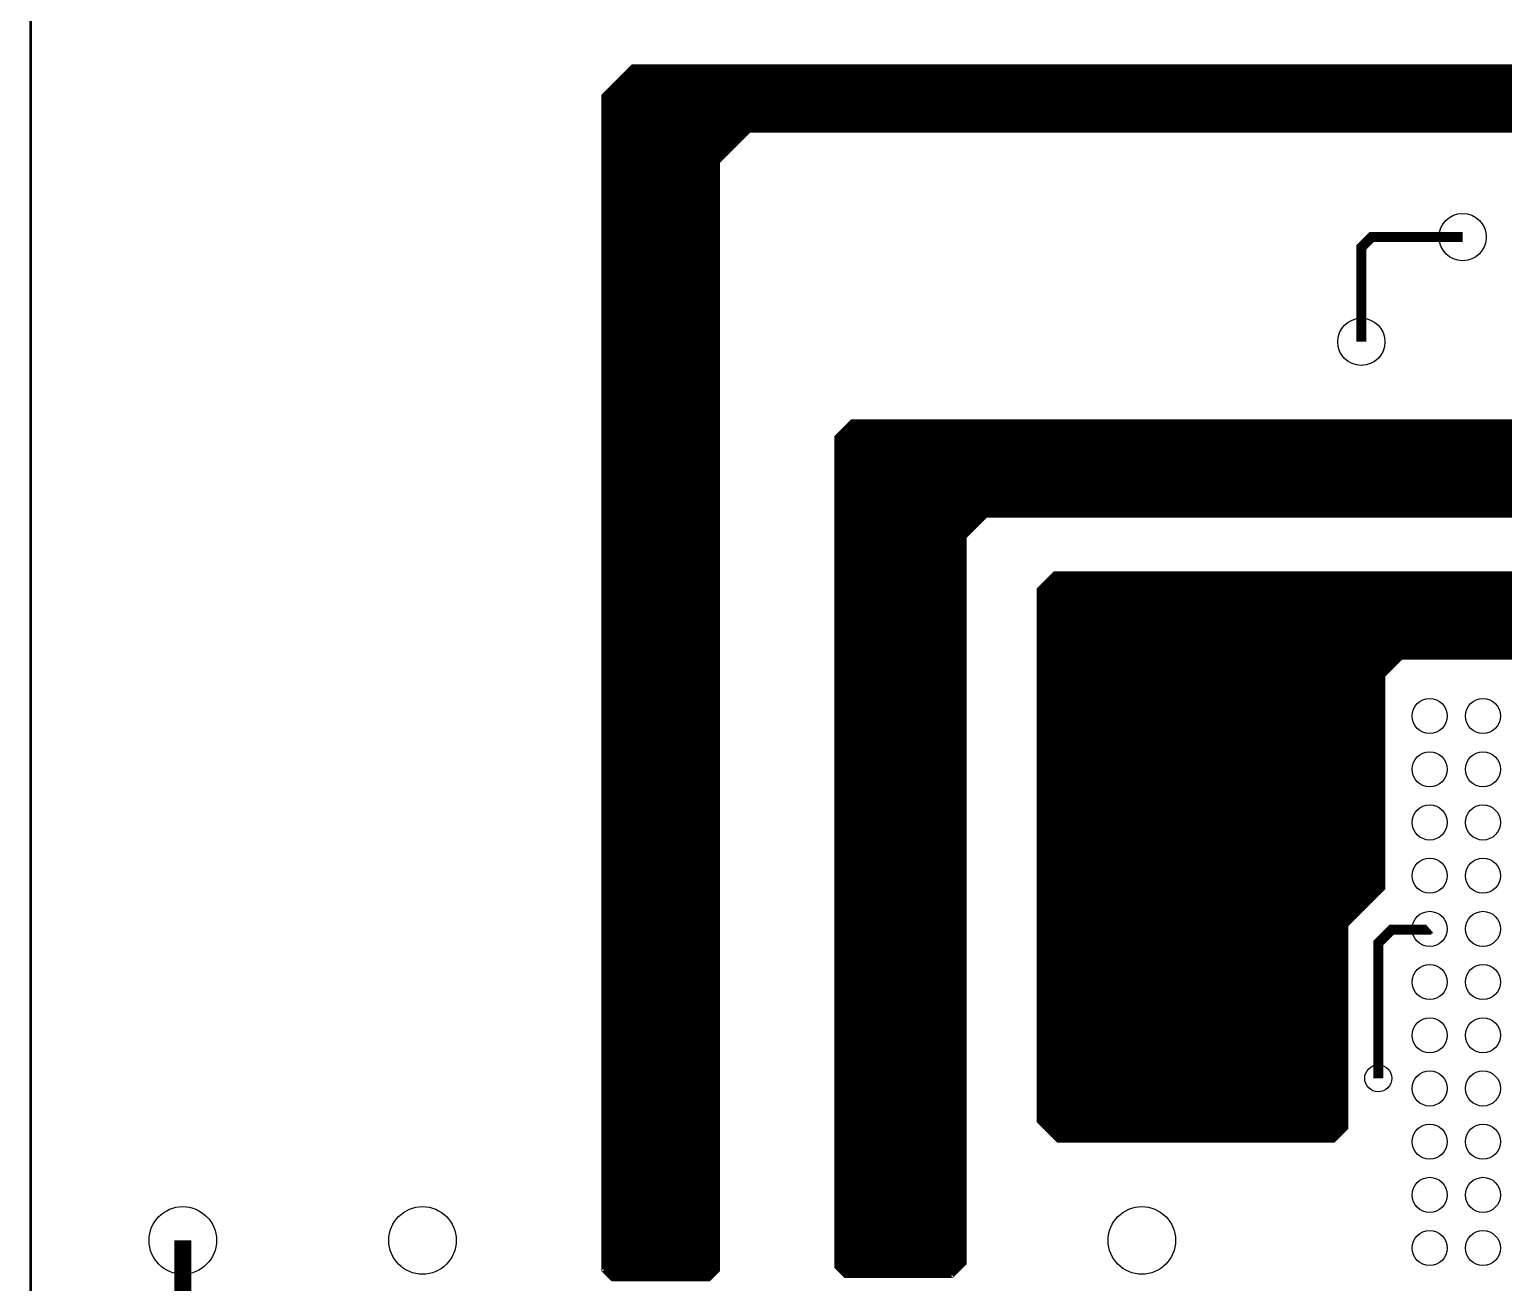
# Model space of a CAD drawing. Extents: x 0 to 219, y 0 to 131.
# Drawn here: x -0.1 to 55.4, y 28 to 75.1 of the extents above; entities that cross this region are included whole.
import ezdxf

# ---------------------------------------------------------------- set-up
doc = ezdxf.new("R2010")
doc.units = 0
doc.layers.get('0').update_dxf_attribs({"linetype": 'CONTINUOUS'})
doc.layers.add('OUT', color=7, linetype='CONTINUOUS')
doc.layers.add('SS', color=6, linetype='CONTINUOUS')

# ---------------------------------------------------------------- blocks, each defined once
blk = doc.blocks.new('ROUND_35')
blk.add_circle((0, 0), 1.27)
blk = doc.blocks.new('ROUND_11')
blk.add_circle((0, 0), 0.889)
blk = doc.blocks.new('ROUND_30')
blk.add_circle((0, 0), 0.66)
blk = doc.blocks.new('ROUND_26')
blk.add_circle((0, 0), 0.508)

msp = doc.modelspace()

# ---------------------------------------------------------------- linework, layer by layer
at = {"layer": 'OUT', "const_width": 0.1}
msp.add_lwpolyline([(0, 0), (218.948, 0), (218.948, 131.318), (0, 131.318), (0, 0)], dxfattribs=at)
at = {"layer": 'SS'}
for points, const_width in [([(64.008, 73.787), (22.606, 73.787), (21.463, 72.644), (21.463, 28.448), (21.844, 28.067)], 0.0254), ([(21.563, 28.489), (21.563, 72.603), (22.647, 73.687), (64.008, 73.687)], 0.2), ([(22.174, 73.214), (72.163, 73.214)], 0.2), ([(22.348, 73.388), (72.163, 73.388)], 0.2), ([(22.523, 73.563), (72.278, 73.563)], 0.2), ([(21.65, 72.69), (72.162, 72.69)], 0.2), ([(21.825, 72.865), (72.163, 72.865)], 0.2), ([(21.999, 73.039), (72.163, 73.039)], 0.2), ([(21.563, 72.515), (72.162, 72.515)], 0.2), ([(21.563, 72.341), (72.162, 72.341)], 0.2), ([(21.563, 72.166), (72.162, 72.166)], 0.2), ([(21.563, 71.992), (72.162, 71.992)], 0.2), ([(21.563, 71.817), (72.162, 71.817)], 0.2), ([(21.563, 71.642), (72.162, 71.642)], 0.2), ([(21.563, 71.468), (72.162, 71.468)], 0.2), ([(64.134, 71.347), (27.05, 71.347), (27.007, 71.337), (26.98, 71.318), (25.837, 70.175), (25.813, 70.137), (25.808, 70.104), (25.807, 28.489), (25.485, 28.167), (21.885, 28.167), (21.563, 28.489)], 0.2), ([(21.563, 71.293), (26.955, 71.293)], 0.2), ([(21.563, 71.119), (26.781, 71.119)], 0.2), ([(21.563, 70.944), (26.606, 70.944)], 0.2), ([(21.844, 28.067), (25.527, 28.067), (25.908, 28.448), (25.908, 70.104), (27.051, 71.247), (64.135, 71.247)], 0.0254), ([(21.563, 70.769), (26.431, 70.769)], 0.2), ([(21.563, 70.595), (26.257, 70.595)], 0.2), ([(21.563, 70.42), (26.082, 70.42)], 0.2), ([(21.563, 70.246), (25.908, 70.246)], 0.2), ([(21.563, 70.071), (25.808, 70.071)], 0.2), ([(21.563, 69.896), (25.808, 69.896)], 0.2), ([(21.563, 69.722), (25.808, 69.722)], 0.2), ([(21.563, 69.547), (25.808, 69.547)], 0.2), ([(21.563, 69.373), (25.808, 69.373)], 0.2), ([(21.563, 69.198), (25.808, 69.198)], 0.2), ([(21.563, 69.023), (25.808, 69.023)], 0.2), ([(21.563, 68.849), (25.808, 68.849)], 0.2), ([(21.563, 68.674), (25.808, 68.674)], 0.2), ([(21.563, 68.5), (25.808, 68.5)], 0.2), ([(21.563, 68.325), (25.808, 68.325)], 0.2), ([(21.563, 68.15), (25.808, 68.15)], 0.2), ([(21.563, 67.976), (25.808, 67.976)], 0.2), ([(21.563, 67.801), (25.808, 67.801)], 0.2), ([(21.563, 67.627), (25.808, 67.627)], 0.2), ([(21.563, 67.452), (25.808, 67.452)], 0.2), ([(21.563, 67.277), (25.808, 67.277)], 0.2), ([(21.563, 67.103), (25.808, 67.103)], 0.2), ([(50.038, 63.373), (50.038, 66.929), (50.419, 67.31), (53.848, 67.31)], 0.381), ([(21.563, 66.928), (25.808, 66.928)], 0.2), ([(21.563, 66.754), (25.808, 66.754)], 0.2), ([(21.563, 66.579), (25.808, 66.579)], 0.2), ([(21.563, 66.404), (25.808, 66.404)], 0.2), ([(21.563, 66.23), (25.808, 66.23)], 0.2), ([(21.563, 66.055), (25.808, 66.055)], 0.2), ([(21.563, 65.881), (25.808, 65.881)], 0.2), ([(21.563, 65.706), (25.808, 65.706)], 0.2), ([(21.563, 65.531), (25.808, 65.531)], 0.2), ([(21.563, 65.357), (25.808, 65.357)], 0.2), ([(21.563, 65.182), (25.808, 65.182)], 0.2), ([(21.563, 65.008), (25.808, 65.008)], 0.2), ([(21.563, 64.833), (25.808, 64.833)], 0.2), ([(21.563, 64.658), (25.808, 64.658)], 0.2), ([(21.563, 64.484), (25.808, 64.484)], 0.2), ([(21.563, 64.309), (25.808, 64.309)], 0.2), ([(21.563, 64.135), (25.808, 64.135)], 0.2), ([(21.563, 63.96), (25.808, 63.96)], 0.2), ([(21.563, 63.785), (25.808, 63.785)], 0.2), ([(21.563, 63.611), (25.808, 63.611)], 0.2), ([(21.563, 63.436), (25.808, 63.436)], 0.2), ([(21.563, 63.262), (25.808, 63.262)], 0.2), ([(21.563, 63.087), (25.807, 63.087)], 0.2), ([(21.563, 62.912), (25.807, 62.912)], 0.2), ([(21.563, 62.738), (25.807, 62.738)], 0.2), ([(21.563, 62.563), (25.807, 62.563)], 0.2), ([(21.563, 62.389), (25.807, 62.389)], 0.2), ([(21.563, 62.214), (25.807, 62.214)], 0.2), ([(21.563, 62.039), (25.807, 62.039)], 0.2), ([(21.563, 61.865), (25.807, 61.865)], 0.2), ([(21.563, 61.69), (25.807, 61.69)], 0.2), ([(21.563, 61.516), (25.807, 61.516)], 0.2), ([(21.563, 61.341), (25.807, 61.341)], 0.2), ([(21.563, 61.166), (25.807, 61.166)], 0.2), ([(21.563, 60.992), (25.807, 60.992)], 0.2), ([(21.563, 60.817), (25.807, 60.817)], 0.2), ([(21.563, 60.643), (25.807, 60.643)], 0.2), ([(21.563, 60.468), (25.807, 60.468)], 0.2), ([(93.472, 56.769), (35.941, 56.769), (35.179, 56.007), (35.179, 28.702), (34.671, 28.194), (30.607, 28.194), (30.226, 28.575), (30.226, 59.817), (30.861, 60.452), (63.373, 60.452)], 0.0254), ([(34.629, 28.294), (30.648, 28.294), (30.326, 28.616), (30.326, 59.776), (30.902, 60.352), (63.373, 60.352)], 0.2), ([(21.563, 60.293), (25.807, 60.293)], 0.2), ([(21.563, 60.119), (25.807, 60.119)], 0.2), ([(21.563, 59.944), (25.807, 59.944)], 0.2), ([(21.563, 59.77), (25.807, 59.77)], 0.2), ([(30.447, 59.897), (72.422, 59.897)], 0.2), ([(30.621, 60.071), (72.248, 60.071)], 0.2), ([(30.796, 60.246), (72.073, 60.246)], 0.2), ([(21.563, 59.595), (25.807, 59.595)], 0.2), ([(21.563, 59.42), (25.807, 59.42)], 0.2), ([(21.563, 59.246), (25.807, 59.246)], 0.2), ([(30.326, 59.722), (72.597, 59.722)], 0.2), ([(30.326, 59.547), (72.772, 59.547)], 0.2), ([(30.326, 59.373), (72.946, 59.373)], 0.2), ([(21.563, 59.071), (25.807, 59.071)], 0.2), ([(21.563, 58.897), (25.807, 58.897)], 0.2), ([(21.563, 58.722), (25.807, 58.722)], 0.2), ([(30.326, 59.198), (73.121, 59.198)], 0.2), ([(30.326, 59.024), (73.295, 59.024)], 0.2), ([(30.326, 58.849), (73.47, 58.849)], 0.2), ([(30.326, 58.674), (93.879, 58.674)], 0.2), ([(21.563, 58.547), (25.807, 58.547)], 0.2), ([(21.563, 58.373), (25.807, 58.373)], 0.2), ([(21.563, 58.198), (25.807, 58.198)], 0.2), ([(30.326, 58.5), (93.879, 58.5)], 0.2), ([(30.326, 58.325), (93.879, 58.325)], 0.2), ([(30.326, 58.151), (93.879, 58.151)], 0.2), ([(21.563, 58.024), (25.807, 58.024)], 0.2), ([(21.563, 57.849), (25.807, 57.849)], 0.2), ([(21.563, 57.674), (25.807, 57.674)], 0.2), ([(30.326, 57.976), (93.879, 57.976)], 0.2), ([(30.326, 57.801), (93.879, 57.801)], 0.2), ([(30.326, 57.627), (93.879, 57.627)], 0.2), ([(67.437, 57.404), (32.766, 57.404), (32.766, 29.591)], 1.016), ([(21.563, 57.5), (25.807, 57.5)], 0.2), ([(21.563, 57.325), (25.807, 57.325)], 0.2), ([(21.563, 57.151), (25.807, 57.151)], 0.2), ([(30.326, 57.452), (93.879, 57.452)], 0.2), ([(30.326, 57.278), (93.839, 57.278)], 0.2), ([(30.326, 57.103), (93.664, 57.103)], 0.2), ([(21.563, 56.976), (25.807, 56.976)], 0.2), ([(21.563, 56.801), (25.807, 56.801)], 0.2), ([(21.563, 56.627), (25.807, 56.627)], 0.2), ([(21.563, 56.452), (25.807, 56.452)], 0.2), ([(30.326, 56.928), (93.489, 56.928)], 0.2), ([(30.326, 56.754), (35.784, 56.754)], 0.2), ([(30.326, 56.579), (35.609, 56.579)], 0.2), ([(93.43, 56.869), (35.94, 56.869), (35.897, 56.859), (35.87, 56.84), (35.108, 56.078), (35.084, 56.04), (35.079, 56.007), (35.078, 28.743), (34.629, 28.294)], 0.2), ([(21.563, 56.278), (25.807, 56.278)], 0.2), ([(21.563, 56.103), (25.807, 56.103)], 0.2), ([(21.563, 55.928), (25.807, 55.928)], 0.2), ([(30.326, 56.405), (35.435, 56.405)], 0.2), ([(30.326, 56.23), (35.26, 56.23)], 0.2), ([(30.326, 56.055), (35.094, 56.055)], 0.2), ([(21.563, 55.754), (25.807, 55.754)], 0.2), ([(21.563, 55.579), (25.807, 55.579)], 0.2), ([(21.563, 55.405), (25.807, 55.405)], 0.2), ([(30.326, 55.881), (35.079, 55.881)], 0.2), ([(30.326, 55.706), (35.079, 55.706)], 0.2), ([(30.326, 55.532), (35.079, 55.532)], 0.2), ([(30.326, 55.357), (35.079, 55.357)], 0.2), ([(21.563, 55.23), (25.807, 55.23)], 0.2), ([(21.563, 55.055), (25.807, 55.055)], 0.2), ([(21.563, 54.881), (25.807, 54.881)], 0.2), ([(30.326, 55.182), (35.079, 55.182)], 0.2), ([(30.326, 55.008), (35.079, 55.008)], 0.2), ([(30.326, 54.833), (35.079, 54.833)], 0.2), ([(21.563, 54.706), (25.807, 54.706)], 0.2), ([(21.563, 54.532), (25.807, 54.532)], 0.2), ([(21.563, 54.357), (25.807, 54.357)], 0.2), ([(30.326, 54.659), (35.079, 54.659)], 0.2), ([(30.326, 54.484), (35.079, 54.484)], 0.2), ([(30.326, 54.309), (35.079, 54.309)], 0.2), ([(84.709, 54.737), (38.481, 54.737), (37.846, 54.102), (37.846, 34.036), (38.608, 33.274), (49.022, 33.274), (49.53, 33.782), (49.53, 41.402), (50.927, 42.799), (50.927, 50.8), (51.562, 51.435), (55.753, 51.435)], 0.0254), ([(55.752, 51.535), (51.561, 51.535), (51.518, 51.525), (51.491, 51.506), (50.856, 50.871), (50.832, 50.833), (50.827, 50.8), (50.826, 42.84), (49.459, 41.473), (49.435, 41.435), (49.43, 41.402), (49.429, 33.823), (48.98, 33.374), (38.649, 33.374), (37.946, 34.077), (37.946, 54.061), (38.522, 54.637), (84.667, 54.637)], 0.2), ([(38.113, 54.228), (85.076, 54.228)], 0.2), ([(38.287, 54.402), (84.902, 54.402)], 0.2), ([(38.462, 54.577), (84.727, 54.577)], 0.2), ([(21.563, 54.182), (25.807, 54.182)], 0.2), ([(21.563, 54.008), (25.807, 54.008)], 0.2), ([(21.563, 53.833), (25.807, 53.833)], 0.2), ([(30.326, 54.135), (35.079, 54.135)], 0.2), ([(30.326, 53.96), (35.079, 53.96)], 0.2), ([(30.326, 53.786), (35.079, 53.786)], 0.2), ([(37.946, 54.053), (85.244, 54.053)], 0.2), ([(37.946, 53.878), (85.244, 53.878)], 0.2), ([(37.946, 53.704), (85.244, 53.704)], 0.2), ([(21.563, 53.659), (25.807, 53.659)], 0.2), ([(21.563, 53.484), (25.807, 53.484)], 0.2), ([(21.563, 53.309), (25.807, 53.309)], 0.2), ([(21.563, 53.135), (25.807, 53.135)], 0.2), ([(30.326, 53.611), (35.079, 53.611)], 0.2), ([(30.326, 53.436), (35.079, 53.436)], 0.2), ([(30.326, 53.262), (35.079, 53.262)], 0.2), ([(37.946, 53.529), (85.244, 53.529)], 0.2), ([(37.946, 53.355), (85.244, 53.355)], 0.2), ([(37.946, 53.18), (85.244, 53.18)], 0.2), ([(21.563, 52.96), (25.807, 52.96)], 0.2), ([(21.563, 52.786), (25.807, 52.786)], 0.2), ([(21.563, 52.611), (25.807, 52.611)], 0.2), ([(30.326, 53.087), (35.079, 53.087)], 0.2), ([(30.326, 52.913), (35.079, 52.913)], 0.2), ([(30.326, 52.738), (35.079, 52.738)], 0.2), ([(30.326, 52.563), (35.079, 52.563)], 0.2), ([(37.946, 53.005), (85.244, 53.005)], 0.2), ([(37.946, 52.831), (85.244, 52.831)], 0.2), ([(37.946, 52.656), (85.244, 52.656)], 0.2), ([(44.323, 43.942), (44.323, 52.832), (61.341, 52.832), (61.341, 31.623)], 0.635), ([(21.563, 52.436), (25.807, 52.436)], 0.2), ([(21.563, 52.262), (25.807, 52.262)], 0.2), ([(21.563, 52.087), (25.807, 52.087)], 0.2), ([(30.326, 52.389), (35.079, 52.389)], 0.2), ([(30.326, 52.214), (35.079, 52.214)], 0.2), ([(30.326, 52.04), (35.079, 52.04)], 0.2), ([(37.946, 52.482), (85.244, 52.482)], 0.2), ([(37.946, 52.307), (85.244, 52.307)], 0.2), ([(37.946, 52.132), (85.244, 52.132)], 0.2), ([(21.563, 51.913), (25.807, 51.913)], 0.2), ([(21.563, 51.738), (25.807, 51.738)], 0.2), ([(21.563, 51.563), (25.807, 51.563)], 0.2), ([(30.326, 51.865), (35.079, 51.865)], 0.2), ([(30.326, 51.69), (35.079, 51.69)], 0.2), ([(30.326, 51.516), (35.079, 51.516)], 0.2), ([(37.946, 51.958), (85.244, 51.958)], 0.2), ([(37.946, 51.783), (85.244, 51.783)], 0.2), ([(37.946, 51.609), (85.244, 51.609)], 0.2), ([(21.563, 51.389), (25.807, 51.389)], 0.2), ([(21.563, 51.214), (25.807, 51.214)], 0.2), ([(21.563, 51.04), (25.807, 51.04)], 0.2), ([(30.326, 51.341), (35.078, 51.341)], 0.2), ([(30.326, 51.167), (35.078, 51.167)], 0.2), ([(30.326, 50.992), (35.078, 50.992)], 0.2), ([(37.946, 51.434), (51.419, 51.434)], 0.2), ([(37.946, 51.259), (51.244, 51.259)], 0.2), ([(37.946, 51.085), (51.07, 51.085)], 0.2), ([(37.946, 50.91), (50.895, 50.91)], 0.2), ([(21.563, 50.865), (25.807, 50.865)], 0.2), ([(21.563, 50.69), (25.807, 50.69)], 0.2), ([(21.563, 50.516), (25.807, 50.516)], 0.2), ([(30.326, 50.817), (35.078, 50.817)], 0.2), ([(30.326, 50.643), (35.078, 50.643)], 0.2), ([(30.326, 50.468), (35.078, 50.468)], 0.2), ([(37.946, 50.736), (50.827, 50.736)], 0.2), ([(37.946, 50.561), (50.827, 50.561)], 0.2), ([(37.946, 50.386), (50.827, 50.386)], 0.2), ([(21.563, 50.341), (25.807, 50.341)], 0.2), ([(21.563, 50.167), (25.807, 50.167)], 0.2), ([(21.563, 49.992), (25.807, 49.992)], 0.2), ([(21.563, 49.817), (25.807, 49.817)], 0.2), ([(30.326, 50.294), (35.078, 50.294)], 0.2), ([(30.326, 50.119), (35.078, 50.119)], 0.2), ([(30.326, 49.944), (35.078, 49.944)], 0.2), ([(37.946, 50.212), (50.827, 50.212)], 0.2), ([(37.946, 50.037), (50.827, 50.037)], 0.2), ([(37.946, 49.863), (50.827, 49.863)], 0.2), ([(21.563, 49.643), (25.807, 49.643)], 0.2), ([(21.563, 49.468), (25.807, 49.468)], 0.2), ([(21.563, 49.294), (25.807, 49.294)], 0.2), ([(30.326, 49.77), (35.078, 49.77)], 0.2), ([(30.326, 49.595), (35.078, 49.595)], 0.2), ([(30.326, 49.421), (35.078, 49.421)], 0.2), ([(30.326, 49.246), (35.078, 49.246)], 0.2), ([(37.946, 49.688), (50.827, 49.688)], 0.2), ([(37.946, 49.513), (50.827, 49.513)], 0.2), ([(37.946, 49.339), (50.826, 49.339)], 0.2), ([(21.563, 49.119), (25.807, 49.119)], 0.2), ([(21.563, 48.944), (25.807, 48.944)], 0.2), ([(21.563, 48.77), (25.807, 48.77)], 0.2), ([(30.326, 49.071), (35.078, 49.071)], 0.2), ([(30.326, 48.897), (35.078, 48.897)], 0.2), ([(30.326, 48.722), (35.078, 48.722)], 0.2), ([(37.946, 49.164), (50.826, 49.164)], 0.2), ([(37.946, 48.99), (50.826, 48.99)], 0.2), ([(37.946, 48.815), (50.826, 48.815)], 0.2), ([(21.563, 48.595), (25.807, 48.595)], 0.2), ([(21.563, 48.421), (25.807, 48.421)], 0.2), ([(21.563, 48.246), (25.807, 48.246)], 0.2), ([(30.326, 48.548), (35.078, 48.548)], 0.2), ([(30.326, 48.373), (35.078, 48.373)], 0.2), ([(30.326, 48.198), (35.078, 48.198)], 0.2), ([(37.946, 48.64), (50.826, 48.64)], 0.2), ([(37.946, 48.466), (50.826, 48.466)], 0.2), ([(37.946, 48.291), (50.826, 48.291)], 0.2), ([(21.563, 48.071), (25.807, 48.071)], 0.2), ([(21.563, 47.897), (25.807, 47.897)], 0.2), ([(21.563, 47.722), (25.807, 47.722)], 0.2), ([(30.326, 48.024), (35.078, 48.024)], 0.2), ([(30.326, 47.849), (35.078, 47.849)], 0.2), ([(30.326, 47.675), (35.078, 47.675)], 0.2), ([(37.946, 48.117), (50.826, 48.117)], 0.2), ([(37.946, 47.942), (50.826, 47.942)], 0.2), ([(37.946, 47.767), (50.826, 47.767)], 0.2), ([(37.946, 47.593), (50.826, 47.593)], 0.2), ([(21.563, 47.548), (25.807, 47.548)], 0.2), ([(21.563, 47.373), (25.807, 47.373)], 0.2), ([(21.563, 47.198), (25.807, 47.198)], 0.2), ([(21.563, 47.024), (25.807, 47.024)], 0.2), ([(30.326, 47.5), (35.078, 47.5)], 0.2), ([(30.326, 47.325), (35.078, 47.325)], 0.2), ([(30.326, 47.151), (35.078, 47.151)], 0.2), ([(37.946, 47.418), (50.826, 47.418)], 0.2), ([(37.946, 47.244), (50.826, 47.244)], 0.2), ([(37.946, 47.069), (50.826, 47.069)], 0.2), ([(21.563, 46.849), (25.807, 46.849)], 0.2), ([(21.563, 46.675), (25.807, 46.675)], 0.2), ([(21.563, 46.5), (25.807, 46.5)], 0.2), ([(30.326, 46.976), (35.078, 46.976)], 0.2), ([(30.326, 46.802), (35.078, 46.802)], 0.2), ([(30.326, 46.627), (35.078, 46.627)], 0.2), ([(37.946, 46.894), (50.826, 46.894)], 0.2), ([(37.946, 46.72), (50.826, 46.72)], 0.2), ([(37.946, 46.545), (50.826, 46.545)], 0.2), ([(21.563, 46.325), (25.807, 46.325)], 0.2), ([(21.563, 46.151), (25.807, 46.151)], 0.2), ([(21.563, 45.976), (25.807, 45.976)], 0.2), ([(30.326, 46.452), (35.078, 46.452)], 0.2), ([(30.326, 46.278), (35.078, 46.278)], 0.2), ([(30.326, 46.103), (35.078, 46.103)], 0.2), ([(30.326, 45.929), (35.078, 45.929)], 0.2), ([(37.946, 46.371), (50.826, 46.371)], 0.2), ([(37.946, 46.196), (50.826, 46.196)], 0.2), ([(37.946, 46.021), (50.826, 46.021)], 0.2), ([(21.563, 45.802), (25.807, 45.802)], 0.2), ([(21.563, 45.627), (25.807, 45.627)], 0.2), ([(21.563, 45.452), (25.807, 45.452)], 0.2), ([(30.326, 45.754), (35.078, 45.754)], 0.2), ([(30.326, 45.579), (35.078, 45.579)], 0.2), ([(30.326, 45.405), (35.078, 45.405)], 0.2), ([(37.946, 45.847), (50.826, 45.847)], 0.2), ([(37.946, 45.672), (50.826, 45.672)], 0.2), ([(37.946, 45.498), (50.826, 45.498)], 0.2), ([(21.563, 45.278), (25.807, 45.278)], 0.2), ([(21.563, 45.103), (25.807, 45.103)], 0.2), ([(21.563, 44.929), (25.807, 44.929)], 0.2), ([(30.326, 45.23), (35.078, 45.23)], 0.2), ([(30.326, 45.056), (35.078, 45.056)], 0.2), ([(30.326, 44.881), (35.078, 44.881)], 0.2), ([(37.946, 45.323), (50.826, 45.323)], 0.2), ([(37.946, 45.148), (50.826, 45.148)], 0.2), ([(37.946, 44.974), (50.826, 44.974)], 0.2), ([(21.563, 44.754), (25.807, 44.754)], 0.2), ([(21.563, 44.579), (25.807, 44.579)], 0.2), ([(21.563, 44.405), (25.807, 44.405)], 0.2), ([(30.326, 44.706), (35.078, 44.706)], 0.2), ([(30.326, 44.532), (35.078, 44.532)], 0.2), ([(30.326, 44.357), (35.078, 44.357)], 0.2), ([(37.946, 44.799), (50.826, 44.799)], 0.2), ([(37.946, 44.625), (50.826, 44.625)], 0.2), ([(37.946, 44.45), (50.826, 44.45)], 0.2), ([(37.946, 44.275), (50.826, 44.275)], 0.2), ([(21.563, 44.23), (25.807, 44.23)], 0.2), ([(21.563, 44.056), (25.807, 44.056)], 0.2), ([(21.563, 43.881), (25.807, 43.881)], 0.2), ([(21.563, 43.706), (25.807, 43.706)], 0.2), ([(30.326, 44.183), (35.078, 44.183)], 0.2), ([(30.326, 44.008), (35.078, 44.008)], 0.2), ([(30.326, 43.833), (35.078, 43.833)], 0.2), ([(37.946, 44.101), (50.826, 44.101)], 0.2), ([(37.946, 43.926), (50.826, 43.926)], 0.2), ([(37.946, 43.752), (50.826, 43.752)], 0.2), ([(40.766, 43.942), (42.545, 43.942)], 0.635), ([(21.563, 43.532), (25.807, 43.532)], 0.2), ([(21.563, 43.357), (25.807, 43.357)], 0.2), ([(21.563, 43.183), (25.807, 43.183)], 0.2), ([(30.326, 43.659), (35.078, 43.659)], 0.2), ([(30.326, 43.484), (35.078, 43.484)], 0.2), ([(30.326, 43.31), (35.078, 43.31)], 0.2), ([(37.946, 43.577), (50.826, 43.577)], 0.2), ([(37.946, 43.402), (50.826, 43.402)], 0.2), ([(37.946, 43.228), (50.826, 43.228)], 0.2), ([(21.563, 43.008), (25.807, 43.008)], 0.2), ([(21.563, 42.833), (25.807, 42.833)], 0.2), ([(21.563, 42.659), (25.807, 42.659)], 0.2), ([(30.326, 43.135), (35.078, 43.135)], 0.2), ([(30.326, 42.96), (35.078, 42.96)], 0.2), ([(30.326, 42.786), (35.078, 42.786)], 0.2), ([(30.326, 42.611), (35.078, 42.611)], 0.2), ([(37.946, 43.053), (50.826, 43.053)], 0.2), ([(37.946, 42.879), (50.826, 42.879)], 0.2), ([(37.946, 42.704), (50.69, 42.704)], 0.2), ([(42.545, 42.418), (40.766, 42.418)], 0.635), ([(44.323, 40.894), (44.323, 42.418)], 0.635), ([(21.563, 42.484), (25.807, 42.484)], 0.2), ([(21.563, 42.31), (25.807, 42.31)], 0.2), ([(21.563, 42.135), (25.807, 42.135)], 0.2), ([(30.326, 42.437), (35.078, 42.437)], 0.2), ([(30.326, 42.262), (35.078, 42.262)], 0.2), ([(30.326, 42.087), (35.078, 42.087)], 0.2), ([(37.946, 42.529), (50.515, 42.529)], 0.2), ([(37.946, 42.355), (50.341, 42.355)], 0.2), ([(37.946, 42.18), (50.166, 42.18)], 0.2), ([(21.563, 41.96), (25.807, 41.96)], 0.2), ([(21.563, 41.786), (25.807, 41.786)], 0.2), ([(21.563, 41.611), (25.807, 41.611)], 0.2), ([(30.326, 41.913), (35.078, 41.913)], 0.2), ([(30.326, 41.738), (35.078, 41.738)], 0.2), ([(30.326, 41.564), (35.078, 41.564)], 0.2), ([(37.946, 42.006), (49.992, 42.006)], 0.2), ([(37.946, 41.831), (49.817, 41.831)], 0.2), ([(37.946, 41.656), (49.642, 41.656)], 0.2), ([(37.946, 41.482), (49.468, 41.482)], 0.2), ([(21.563, 41.437), (25.807, 41.437)], 0.2), ([(21.563, 41.262), (25.807, 41.262)], 0.2), ([(21.563, 41.087), (25.807, 41.087)], 0.2), ([(30.326, 41.389), (35.078, 41.389)], 0.2), ([(30.326, 41.214), (35.078, 41.214)], 0.2), ([(30.326, 41.04), (35.078, 41.04)], 0.2), ([(37.946, 41.307), (49.43, 41.307)], 0.2), ([(37.946, 41.133), (49.43, 41.133)], 0.2), ([(37.946, 40.958), (49.43, 40.958)], 0.2), ([(40.766, 40.894), (42.545, 40.894)], 0.635), ([(52.61, 41.303), (52.578, 41.275), (51.181, 41.275), (50.673, 40.767), (50.673, 35.687)], 0.381), ([(21.563, 40.913), (25.807, 40.913)], 0.2), ([(21.563, 40.738), (25.807, 40.738)], 0.2), ([(21.563, 40.564), (25.807, 40.564)], 0.2), ([(21.563, 40.389), (25.807, 40.389)], 0.2), ([(30.326, 40.865), (35.078, 40.865)], 0.2), ([(30.326, 40.691), (35.078, 40.691)], 0.2), ([(30.326, 40.516), (35.078, 40.516)], 0.2), ([(37.946, 40.783), (49.43, 40.783)], 0.2), ([(37.946, 40.609), (49.43, 40.609)], 0.2), ([(37.946, 40.434), (49.43, 40.434)], 0.2), ([(21.563, 40.214), (25.807, 40.214)], 0.2), ([(21.563, 40.04), (25.807, 40.04)], 0.2), ([(21.563, 39.865), (25.807, 39.865)], 0.2), ([(30.326, 40.341), (35.078, 40.341)], 0.2), ([(30.326, 40.167), (35.078, 40.167)], 0.2), ([(30.326, 39.992), (35.078, 39.992)], 0.2), ([(30.326, 39.818), (35.078, 39.818)], 0.2), ([(37.946, 40.26), (49.43, 40.26)], 0.2), ([(37.946, 40.085), (49.429, 40.085)], 0.2), ([(37.946, 39.91), (49.429, 39.91)], 0.2), ([(21.563, 39.691), (25.807, 39.691)], 0.2), ([(21.563, 39.516), (25.807, 39.516)], 0.2), ([(21.563, 39.341), (25.807, 39.341)], 0.2), ([(30.326, 39.643), (35.078, 39.643)], 0.2), ([(30.326, 39.468), (35.078, 39.468)], 0.2), ([(30.326, 39.294), (35.078, 39.294)], 0.2), ([(37.946, 39.736), (49.429, 39.736)], 0.2), ([(37.946, 39.561), (49.429, 39.561)], 0.2), ([(37.946, 39.387), (49.429, 39.387)], 0.2), ([(42.545, 39.37), (40.766, 39.37)], 0.635), ([(44.323, 37.846), (44.323, 39.37)], 0.635), ([(21.563, 39.167), (25.807, 39.167)], 0.2), ([(21.563, 38.992), (25.807, 38.992)], 0.2), ([(21.563, 38.818), (25.807, 38.818)], 0.2), ([(30.326, 39.119), (35.078, 39.119)], 0.2), ([(30.326, 38.945), (35.078, 38.945)], 0.2), ([(30.326, 38.77), (35.078, 38.77)], 0.2), ([(37.946, 39.212), (49.429, 39.212)], 0.2), ([(37.946, 39.037), (49.429, 39.037)], 0.2), ([(37.946, 38.863), (49.429, 38.863)], 0.2), ([(21.563, 38.643), (25.807, 38.643)], 0.2), ([(21.563, 38.468), (25.807, 38.468)], 0.2), ([(21.563, 38.294), (25.807, 38.294)], 0.2), ([(30.326, 38.595), (35.078, 38.595)], 0.2), ([(30.326, 38.421), (35.078, 38.421)], 0.2), ([(30.326, 38.246), (35.078, 38.246)], 0.2), ([(37.946, 38.688), (49.429, 38.688)], 0.2), ([(37.946, 38.514), (49.429, 38.514)], 0.2), ([(37.946, 38.339), (49.429, 38.339)], 0.2), ([(37.946, 38.164), (49.429, 38.164)], 0.2), ([(21.563, 38.119), (25.807, 38.119)], 0.2), ([(21.563, 37.945), (25.807, 37.945)], 0.2), ([(21.563, 37.77), (25.807, 37.77)], 0.2), ([(30.326, 38.072), (35.078, 38.072)], 0.2), ([(30.326, 37.897), (35.078, 37.897)], 0.2), ([(30.326, 37.722), (35.078, 37.722)], 0.2), ([(37.946, 37.99), (49.429, 37.99)], 0.2), ([(37.946, 37.815), (49.429, 37.815)], 0.2), ([(37.946, 37.641), (49.429, 37.641)], 0.2), ([(40.766, 37.846), (42.545, 37.846)], 0.635), ([(21.563, 37.595), (25.807, 37.595)], 0.2), ([(21.563, 37.421), (25.807, 37.421)], 0.2), ([(21.563, 37.246), (25.807, 37.246)], 0.2), ([(21.563, 37.072), (25.807, 37.072)], 0.2), ([(30.326, 37.548), (35.078, 37.548)], 0.2), ([(30.326, 37.373), (35.078, 37.373)], 0.2), ([(30.326, 37.199), (35.078, 37.199)], 0.2), ([(37.946, 37.466), (49.429, 37.466)], 0.2), ([(37.946, 37.291), (49.429, 37.291)], 0.2), ([(37.946, 37.117), (49.429, 37.117)], 0.2), ([(21.563, 36.897), (25.807, 36.897)], 0.2), ([(21.563, 36.722), (25.807, 36.722)], 0.2), ([(21.563, 36.548), (25.807, 36.548)], 0.2), ([(30.326, 37.024), (35.078, 37.024)], 0.2), ([(30.326, 36.849), (35.078, 36.849)], 0.2), ([(30.326, 36.675), (35.078, 36.675)], 0.2), ([(30.326, 36.5), (35.078, 36.5)], 0.2), ([(37.946, 36.942), (49.429, 36.942)], 0.2), ([(37.946, 36.768), (49.429, 36.768)], 0.2), ([(37.946, 36.593), (49.429, 36.593)], 0.2), ([(21.563, 36.373), (25.807, 36.373)], 0.2), ([(21.563, 36.199), (25.807, 36.199)], 0.2), ([(21.563, 36.024), (25.807, 36.024)], 0.2), ([(30.326, 36.326), (35.078, 36.326)], 0.2), ([(30.326, 36.151), (35.078, 36.151)], 0.2), ([(30.326, 35.976), (35.078, 35.976)], 0.2), ([(37.946, 36.418), (49.429, 36.418)], 0.2), ([(37.946, 36.244), (49.429, 36.244)], 0.2), ([(37.946, 36.069), (49.429, 36.069)], 0.2), ([(21.563, 35.849), (25.807, 35.849)], 0.2), ([(21.563, 35.675), (25.807, 35.675)], 0.2), ([(21.563, 35.5), (25.807, 35.5)], 0.2), ([(30.326, 35.802), (35.078, 35.802)], 0.2), ([(30.326, 35.627), (35.078, 35.627)], 0.2), ([(30.326, 35.453), (35.078, 35.453)], 0.2), ([(37.946, 35.895), (49.429, 35.895)], 0.2), ([(37.946, 35.72), (49.429, 35.72)], 0.2), ([(37.946, 35.545), (49.429, 35.545)], 0.2), ([(21.563, 35.326), (25.807, 35.326)], 0.2), ([(21.563, 35.151), (25.807, 35.151)], 0.2), ([(21.563, 34.976), (25.807, 34.976)], 0.2), ([(30.326, 35.278), (35.078, 35.278)], 0.2), ([(30.326, 35.103), (35.078, 35.103)], 0.2), ([(30.326, 34.929), (35.078, 34.929)], 0.2), ([(37.946, 35.371), (49.429, 35.371)], 0.2), ([(37.946, 35.196), (49.429, 35.196)], 0.2), ([(37.946, 35.022), (49.429, 35.022)], 0.2), ([(37.946, 34.847), (49.429, 34.847)], 0.2), ([(21.563, 34.802), (25.807, 34.802)], 0.2), ([(21.563, 34.627), (25.807, 34.627)], 0.2), ([(21.563, 34.453), (25.807, 34.453)], 0.2), ([(21.563, 34.278), (25.807, 34.278)], 0.2), ([(30.326, 34.754), (35.078, 34.754)], 0.2), ([(30.326, 34.58), (35.078, 34.58)], 0.2), ([(30.326, 34.405), (35.078, 34.405)], 0.2), ([(37.946, 34.672), (49.429, 34.672)], 0.2), ([(37.946, 34.498), (49.429, 34.498)], 0.2), ([(37.946, 34.323), (49.429, 34.323)], 0.2), ([(21.563, 34.103), (25.807, 34.103)], 0.2), ([(21.563, 33.929), (25.807, 33.929)], 0.2), ([(21.563, 33.754), (25.807, 33.754)], 0.2), ([(30.326, 34.23), (35.078, 34.23)], 0.2), ([(30.326, 34.056), (35.078, 34.056)], 0.2), ([(30.326, 33.881), (35.078, 33.881)], 0.2), ([(37.946, 34.149), (49.429, 34.149)], 0.2), ([(38.049, 33.974), (49.429, 33.974)], 0.2), ([(38.224, 33.799), (49.405, 33.799)], 0.2), ([(21.563, 33.58), (25.807, 33.58)], 0.2), ([(21.563, 33.405), (25.807, 33.405)], 0.2), ([(21.563, 33.23), (25.807, 33.23)], 0.2), ([(30.326, 33.707), (35.078, 33.707)], 0.2), ([(30.326, 33.532), (35.078, 33.532)], 0.2), ([(30.326, 33.357), (35.078, 33.357)], 0.2), ([(30.326, 33.183), (35.078, 33.183)], 0.2), ([(38.398, 33.625), (49.231, 33.625)], 0.2), ([(38.573, 33.45), (49.056, 33.45)], 0.2), ([(21.563, 33.056), (25.807, 33.056)], 0.2), ([(21.563, 32.881), (25.807, 32.881)], 0.2), ([(21.563, 32.707), (25.807, 32.707)], 0.2), ([(30.326, 33.008), (35.078, 33.008)], 0.2), ([(30.326, 32.834), (35.078, 32.834)], 0.2), ([(30.326, 32.659), (35.078, 32.659)], 0.2), ([(21.563, 32.532), (25.807, 32.532)], 0.2), ([(21.563, 32.357), (25.807, 32.357)], 0.2), ([(21.563, 32.183), (25.807, 32.183)], 0.2), ([(30.326, 32.484), (35.078, 32.484)], 0.2), ([(30.326, 32.31), (35.078, 32.31)], 0.2), ([(30.326, 32.135), (35.078, 32.135)], 0.2), ([(21.563, 32.008), (25.807, 32.008)], 0.2), ([(21.563, 31.834), (25.807, 31.834)], 0.2), ([(21.563, 31.659), (25.807, 31.659)], 0.2), ([(30.326, 31.961), (35.078, 31.961)], 0.2), ([(30.326, 31.786), (35.078, 31.786)], 0.2), ([(30.326, 31.611), (35.078, 31.611)], 0.2), ([(21.563, 31.484), (25.807, 31.484)], 0.2), ([(21.563, 31.31), (25.807, 31.31)], 0.2), ([(21.563, 31.135), (25.807, 31.135)], 0.2), ([(21.563, 30.961), (25.807, 30.961)], 0.2), ([(30.326, 31.437), (35.078, 31.437)], 0.2), ([(30.326, 31.262), (35.078, 31.262)], 0.2), ([(30.326, 31.088), (35.078, 31.088)], 0.2), ([(21.563, 30.786), (25.807, 30.786)], 0.2), ([(21.563, 30.611), (25.807, 30.611)], 0.2), ([(21.563, 30.437), (25.807, 30.437)], 0.2), ([(30.326, 30.913), (35.078, 30.913)], 0.2), ([(30.326, 30.738), (35.078, 30.738)], 0.2), ([(30.326, 30.564), (35.078, 30.564)], 0.2), ([(21.563, 30.262), (25.807, 30.262)], 0.2), ([(21.563, 30.088), (25.807, 30.088)], 0.2), ([(21.563, 29.913), (25.807, 29.913)], 0.2), ([(30.326, 30.389), (35.078, 30.389)], 0.2), ([(30.326, 30.215), (35.078, 30.215)], 0.2), ([(30.326, 30.04), (35.078, 30.04)], 0.2), ([(30.326, 29.865), (35.078, 29.865)], 0.2), ([(5.715, 29.591), (5.715, 26.162), (6.35, 25.527), (45.339, 25.527)], 0.635), ([(21.563, 29.738), (25.807, 29.738)], 0.2), ([(21.563, 29.564), (25.807, 29.564)], 0.2), ([(21.563, 29.389), (25.807, 29.389)], 0.2), ([(30.326, 29.691), (35.078, 29.691)], 0.2), ([(30.326, 29.516), (35.078, 29.516)], 0.2), ([(30.326, 29.342), (35.078, 29.342)], 0.2), ([(21.563, 29.215), (25.807, 29.215)], 0.2), ([(21.563, 29.04), (25.807, 29.04)], 0.2), ([(21.563, 28.865), (25.807, 28.865)], 0.2), ([(30.326, 29.167), (35.078, 29.167)], 0.2), ([(30.326, 28.992), (35.078, 28.992)], 0.2), ([(30.326, 28.818), (35.078, 28.818)], 0.2), ([(21.563, 28.691), (25.807, 28.691)], 0.2), ([(21.563, 28.516), (25.807, 28.516)], 0.2), ([(21.71, 28.342), (25.66, 28.342)], 0.2), ([(30.326, 28.643), (34.978, 28.643)], 0.2), ([(30.473, 28.469), (34.804, 28.469)], 0.2)]:
    msp.add_lwpolyline(points, dxfattribs=dict(at, const_width=const_width))

# ---------------------------------------------------------------- block references
for name, p in [('ROUND_11', (53.848, 67.31)), ('ROUND_11', (50.038, 63.373)), ('ROUND_30', (52.61, 49.303)), ('ROUND_30', (54.61, 49.303)), ('ROUND_30', (52.61, 47.303)), ('ROUND_30', (54.61, 47.303)), ('ROUND_30', (52.61, 45.303)), ('ROUND_30', (54.61, 45.303)), ('ROUND_26', (40.766, 43.942)), ('ROUND_26', (42.545, 43.942)), ('ROUND_26', (44.323, 43.942)), ('ROUND_30', (52.61, 43.303)), ('ROUND_30', (54.61, 43.303)), ('ROUND_26', (40.766, 42.418)), ('ROUND_26', (42.545, 42.418)), ('ROUND_26', (44.323, 42.418)), ('ROUND_30', (52.61, 41.303)), ('ROUND_30', (54.61, 41.303)), ('ROUND_26', (40.766, 40.894)), ('ROUND_26', (42.545, 40.894)), ('ROUND_26', (44.323, 40.894)), ('ROUND_30', (52.61, 39.303)), ('ROUND_30', (54.61, 39.303)), ('ROUND_26', (40.766, 39.37)), ('ROUND_26', (42.545, 39.37)), ('ROUND_26', (44.323, 39.37)), ('ROUND_26', (40.766, 37.846)), ('ROUND_26', (42.545, 37.846)), ('ROUND_26', (44.323, 37.846)), ('ROUND_30', (52.61, 37.303)), ('ROUND_30', (54.61, 37.303)), ('ROUND_26', (50.673, 35.687)), ('ROUND_30', (52.61, 35.303)), ('ROUND_30', (54.61, 35.303)), ('ROUND_30', (52.61, 33.303)), ('ROUND_30', (54.61, 33.303)), ('ROUND_30', (52.61, 31.303)), ('ROUND_30', (54.61, 31.303)), ('ROUND_35', (5.715, 29.591)), ('ROUND_35', (14.732, 29.591)), ('ROUND_35', (23.749, 29.591)), ('ROUND_35', (32.766, 29.591)), ('ROUND_35', (41.783, 29.591)), ('ROUND_30', (52.61, 29.303)), ('ROUND_30', (54.61, 29.303))]:
    msp.add_blockref(name, p, dxfattribs=at)

doc.saveas('drawing.dxf')
